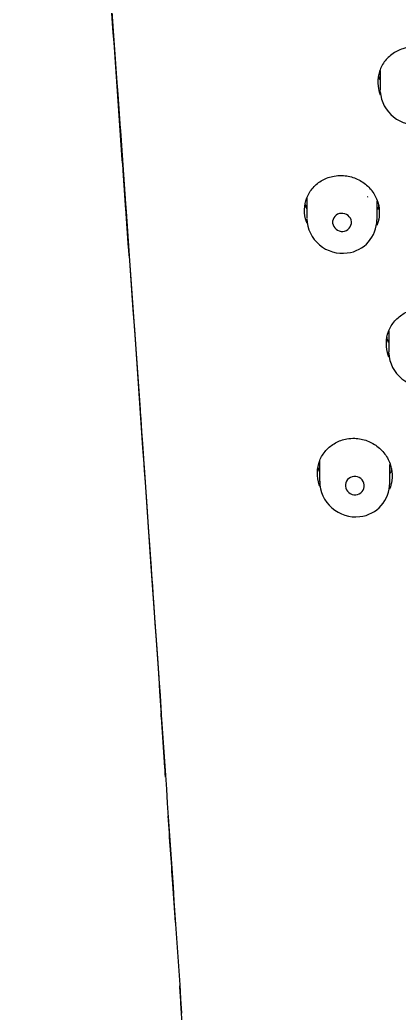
# Model space of a CAD drawing. Header units: millimetres. Extents: x -60 to 7633, y -2614 to 2146.
# Drawn here: x 1334.53 to 1350.75, y -861.07 to -818.55 of the extents above; entities that cross this region are included whole.
import ezdxf

# ---------------------------------------------------------------- set-up
doc = ezdxf.new("R2010")
doc.units = ezdxf.units.MM
doc.layers.get('0').update_dxf_attribs({"color": 250})

msp = doc.modelspace()

# ---------------------------------------------------------------- linework, layer by layer
at = {"linetype": 'Continuous'}
for p, q in [((1349.943, -820.741), (1349.943, -821.553)), ((1346.809, -826.173), (1346.809, -827.049)), ((1349.809, -827.108), (1349.809, -826.318)), ((1339.209, -828.665), (1339.673, -835.238)), ((1350.308, -831.884), (1350.308, -832.759)), ((1347.356, -837.433), (1347.356, -838.315)), ((1350.356, -838.381), (1350.356, -837.587))]:
    msp.add_line(p, q, dxfattribs=at)
for centre, radius, start, end in [((1351.452, -821.527), 1.508, 184.0315, 279.59), ((1348.305, -827.246), 0.411, 83.3148, 126.7893), ((1348.305, -827.253), 0.418, 40.1053, 83.4051), ((1348.333, -827.024), 1.523, 181.6674, 277.7109), ((1348.297, -827.214), 0.387, 174.0131, 219.6819), ((1348.289, -827.219), 0.38, 127.2415, 173.0855), ((1348.371, -827.109), 1.433, 276.6652, 0.035), ((1348.335, -827.225), 0.38, 307.1705, 353.0811), ((1348.328, -827.23), 0.386, 353.9376, 39.7687), ((1348.319, -827.192), 0.418, 220.0166, 263.2914), ((1348.318, -827.198), 0.412, 263.3892, 306.7021), ((1351.822, -832.74), 1.513, 183.0393, 279.1171), ((1348.889, -838.297), 1.531, 180.3602, 276.8703), ((1348.843, -838.484), 0.386, 139.4125, 185.1848), ((1348.852, -838.493), 0.399, 94.5179, 139.2036), ((1348.853, -838.506), 0.412, 50.5337, 94.6297), ((1348.914, -838.387), 1.439, 276.3128, 0.4777), ((1348.862, -838.496), 0.398, 5.3571, 50.5996), ((1348.856, -838.482), 0.399, 185.3364, 230.4176), ((1348.863, -838.474), 0.41, 230.3015, 274.6382), ((1348.865, -838.485), 0.399, 274.5503, 319.3172), ((1348.873, -838.493), 0.387, 319.4514, 5.1304)]:
    msp.add_arc(centre, radius, start, end, dxfattribs=at)
for points, knots in [([(1339.206, -828.649), (1339.198, -828.539), (1339.19, -828.429), (1339.143, -827.759), (1339.083, -826.918), (1339.024, -826.079), (1338.984, -825.519), (1338.964, -825.24), (1338.865, -823.842), (1338.786, -822.726), (1338.549, -819.383), (1338.392, -817.161), (1338.077, -812.73), (1337.92, -810.52), (1337.685, -807.215), (1337.567, -805.564), (1337.45, -803.917), (1337.372, -802.819), (1337.333, -802.27), (1337.138, -799.529), (1336.905, -796.248), (1336.673, -792.978), (1336.557, -791.345), (1336.518, -790.801), (1336.441, -789.713), (1336.248, -786.995), (1336.056, -784.285), (1335.749, -779.957), (1335.519, -776.717), (1335.291, -773.485), (1335.138, -771.332), (1335.062, -770.257), (1334.911, -768.107), (1334.835, -767.033), (1334.683, -764.886), (1334.608, -763.814), (1334.532, -762.742)], [0.6859691, 0.6859691, 0.6859691, 0.6859691, 0.6875, 0.6875, 0.6953125, 0.6992188, 0.6992188, 0.703125, 0.703125, 0.71875, 0.71875, 0.75, 0.75, 0.78125, 0.78125, 0.796875, 0.8046875, 0.8046875, 0.8125, 0.8125, 0.84375, 0.859375, 0.859375, 0.8671875, 0.8671875, 0.875, 0.90625, 0.90625, 0.9375, 0.953125, 0.953125, 0.96875, 0.96875, 0.984375, 0.984375, 1, 1, 1, 1]), ([(1334.542, -762.881), (1334.573, -763.313), (1334.625, -764.05), (1334.707, -765.211), (1334.78, -766.244), (1334.843, -767.148), (1334.897, -767.912), (1334.944, -768.568), (1334.986, -769.163), (1335.027, -769.749), (1335.106, -770.863), (1335.222, -772.51), (1335.509, -776.562), (1335.91, -782.227), (1336.428, -789.521), (1336.911, -796.315), (1337.379, -802.89), (1337.83, -809.237), (1338.286, -815.638), (1338.74, -822.042), (1339.06, -826.55), (1339.209, -828.656), (1339.209, -828.665)], [0.0015909, 0.0015909, 0.0015909, 0.0015909, 0.0202619, 0.0384188, 0.0544708, 0.0684181, 0.0802608, 0.0898664, 0.0987998, 0.1078382, 0.1169815, 0.1503843, 0.1840266, 0.3041776, 0.4114569, 0.51874, 0.6145278, 0.7103176, 0.8061038, 0.9018928, 0.9996462, 1, 1, 1, 1]), ([(1334.546, -762.919), (1335.15, -771.487), (1335.759, -780.1), (1336.992, -797.466), (1337.615, -806.222), (1338.873, -823.937), (1339.508, -832.89), (1340.581, -848.283), (1341.019, -854.656), (1341.448, -861.064)], [0, 0, 0, 0, 0.125, 0.125, 0.25, 0.25, 0.375, 0.375, 0.4622344, 0.4622344, 0.4622344, 0.4622344]), ([(1351.443, -819.715), (1351.264, -819.711), (1351.082, -819.738), (1350.913, -819.792), (1350.743, -819.845), (1350.582, -819.928), (1350.442, -820.033), (1350.302, -820.138), (1350.18, -820.267), (1350.085, -820.411), (1349.99, -820.555), (1349.92, -820.717), (1349.881, -820.884), (1349.842, -821.051), (1349.833, -821.226), (1349.854, -821.397), (1349.869, -821.52), (1349.9, -821.643), (1349.946, -821.761)], [0, 0, 0, 0, 0.0538297, 0.0538297, 0.0538297, 0.1076615, 0.1076615, 0.1076615, 0.1614558, 0.1614558, 0.1614558, 0.2151262, 0.2151262, 0.2151262, 0.2686571, 0.2686571, 0.2686571, 0.3072639, 0.3072639, 0.3072639, 0.3072639]), ([(1346.818, -827.265), (1346.808, -827.241), (1346.799, -827.217), (1346.791, -827.193), (1346.734, -827.027), (1346.707, -826.85), (1346.71, -826.677), (1346.713, -826.506), (1346.747, -826.334), (1346.808, -826.175), (1346.869, -826.017), (1346.96, -825.868), (1347.073, -825.739), (1347.186, -825.611), (1347.324, -825.5), (1347.475, -825.416), (1347.628, -825.331), (1347.799, -825.271), (1347.973, -825.24), (1348.083, -825.22), (1348.197, -825.212), (1348.309, -825.215)], [0.6915217, 0.6915217, 0.6915217, 0.6915217, 0.6994091, 0.6994091, 0.6994091, 0.7530912, 0.7530912, 0.7530912, 0.8063505, 0.8063505, 0.8063505, 0.8594701, 0.8594701, 0.8594701, 0.9127785, 0.9127785, 0.9127785, 0.9664295, 0.9664295, 0.9664295, 1, 1, 1, 1]), ([(1348.309, -825.215), (1348.489, -825.221), (1348.672, -825.256), (1348.841, -825.318), (1349.011, -825.38), (1349.173, -825.471), (1349.313, -825.584), (1349.453, -825.696), (1349.575, -825.833), (1349.67, -825.983), (1349.765, -826.132), (1349.834, -826.299), (1349.872, -826.469), (1349.911, -826.639), (1349.919, -826.817), (1349.897, -826.988), (1349.881, -827.116), (1349.847, -827.243), (1349.798, -827.363)], [0, 0, 0, 0, 0.0540458, 0.0540458, 0.0540458, 0.1080962, 0.1080962, 0.1080962, 0.1620706, 0.1620706, 0.1620706, 0.2158778, 0.2158778, 0.2158778, 0.2695017, 0.2695017, 0.2695017, 0.3095833, 0.3095833, 0.3095833, 0.3095833]), ([(1346.804, -826.639), (1346.799, -826.627), (1346.795, -826.615), (1346.791, -826.603), (1346.77, -826.542), (1346.753, -826.481), (1346.741, -826.418)], [0.69551023, 0.69551023, 0.69551023, 0.69551023, 0.69945198, 0.69945198, 0.69945198, 0.71898196, 0.71898196, 0.71898196, 0.71898196]), ([(1350.318, -832.992), (1350.308, -832.967), (1350.299, -832.942), (1350.291, -832.917), (1350.233, -832.75), (1350.205, -832.572), (1350.208, -832.397), (1350.21, -832.224), (1350.244, -832.049), (1350.306, -831.887), (1350.367, -831.726), (1350.459, -831.574), (1350.572, -831.443), (1350.685, -831.312), (1350.824, -831.199), (1350.976, -831.113), (1351.129, -831.027), (1351.299, -830.965), (1351.474, -830.932), (1351.583, -830.912), (1351.696, -830.902), (1351.808, -830.905)], [0.6907769, 0.6907769, 0.6907769, 0.6907769, 0.6988821, 0.6988821, 0.6988821, 0.7528258, 0.7528258, 0.7528258, 0.8064643, 0.8064643, 0.8064643, 0.8598715, 0.8598715, 0.8598715, 0.9132394, 0.9132394, 0.9132394, 0.9667298, 0.9667298, 0.9667298, 1, 1, 1, 1]), ([(1350.302, -832.362), (1350.298, -832.351), (1350.294, -832.34), (1350.291, -832.329), (1350.269, -832.265), (1350.251, -832.2), (1350.238, -832.134)], [0.69535818, 0.69535818, 0.69535818, 0.69535818, 0.69890995, 0.69890995, 0.69890995, 0.71942062, 0.71942062, 0.71942062, 0.71942062]), ([(1347.363, -838.53), (1347.353, -838.506), (1347.345, -838.481), (1347.336, -838.457), (1347.28, -838.288), (1347.253, -838.107), (1347.257, -837.931), (1347.261, -837.757), (1347.296, -837.583), (1347.359, -837.422), (1347.421, -837.263), (1347.513, -837.113), (1347.626, -836.985), (1347.739, -836.856), (1347.877, -836.746), (1348.028, -836.662), (1348.181, -836.578), (1348.351, -836.518), (1348.524, -836.488), (1348.633, -836.47), (1348.745, -836.462), (1348.856, -836.466)], [0.6923636, 0.6923636, 0.6923636, 0.6923636, 0.7002385, 0.7002385, 0.7002385, 0.7543327, 0.7543327, 0.7543327, 0.8077227, 0.8077227, 0.8077227, 0.8606586, 0.8606586, 0.8606586, 0.9135974, 0.9135974, 0.9135974, 0.966873, 0.966873, 0.966873, 1, 1, 1, 1]), ([(1348.856, -836.466), (1349.037, -836.472), (1349.22, -836.508), (1349.39, -836.572), (1349.56, -836.635), (1349.721, -836.728), (1349.862, -836.843), (1350.002, -836.957), (1350.125, -837.097), (1350.219, -837.25), (1350.314, -837.402), (1350.383, -837.572), (1350.421, -837.746), (1350.459, -837.918), (1350.466, -838.099), (1350.443, -838.273), (1350.427, -838.399), (1350.394, -838.523), (1350.347, -838.641)], [0, 0, 0, 0, 0.0542041, 0.0542041, 0.0542041, 0.1084048, 0.1084048, 0.1084048, 0.162642, 0.162642, 0.162642, 0.2167728, 0.2167728, 0.2167728, 0.2706708, 0.2706708, 0.2706708, 0.3095168, 0.3095168, 0.3095168, 0.3095168]), ([(1347.35, -837.904), (1347.345, -837.891), (1347.341, -837.878), (1347.336, -837.864), (1347.316, -837.804), (1347.3, -837.742), (1347.287, -837.679)], [0.69603595, 0.69603595, 0.69603595, 0.69603595, 0.70032307, 0.70032307, 0.70032307, 0.71961303, 0.71961303, 0.71961303, 0.71961303]), ([(1340.763, -850.964), (1340.75, -850.773), (1340.717, -850.296), (1340.685, -849.819), (1340.645, -849.248), (1340.626, -848.963), (1340.596, -848.528), (1340.585, -848.379), (1340.575, -848.229)], [0.5833166, 0.5833166, 0.5833166, 0.5833166, 0.5859375, 0.58984375, 0.58984375, 0.59375, 0.59375, 0.59580119, 0.59580119, 0.59580119, 0.59580119]), ([(1341.187, -857.187), (1341.15, -856.637), (1341.047, -855.117), (1340.944, -853.598), (1340.877, -852.631)], [0.55499594, 0.55499594, 0.55499594, 0.55499594, 0.5625, 0.5757222, 0.5757222, 0.5757222, 0.5757222]), ([(1345.248, -931.004), (1345.175, -929.013), (1345.099, -927.023), (1344.925, -922.705), (1344.826, -920.377), (1344.62, -915.723), (1344.512, -913.397), (1344.344, -909.907), (1344.287, -908.744), (1344.17, -906.419), (1344.111, -905.256), (1343.991, -902.932), (1343.929, -901.77), (1343.805, -899.446), (1343.742, -898.285), (1343.613, -895.962), (1343.548, -894.801), (1343.417, -892.48), (1343.35, -891.32), (1343.147, -887.841), (1343.009, -885.523), (1342.727, -880.891), (1342.584, -878.577), (1342.401, -875.687), (1342.365, -875.109), (1342.291, -873.953), (1342.254, -873.375), (1342.143, -871.643), (1342.069, -870.488), (1341.844, -867.028), (1341.692, -864.724), (1341.52, -862.136), (1341.5, -861.849), (1341.462, -861.274), (1341.443, -860.986), (1341.406, -860.435), (1341.388, -860.171), (1341.37, -859.907)], [0.2232862, 0.2232862, 0.2232862, 0.2232862, 0.25, 0.25, 0.28125, 0.28125, 0.3125, 0.3125, 0.328125, 0.328125, 0.34375, 0.34375, 0.359375, 0.359375, 0.375, 0.375, 0.390625, 0.390625, 0.40625, 0.40625, 0.4375, 0.4375, 0.46875, 0.46875, 0.4765625, 0.4765625, 0.484375, 0.484375, 0.5, 0.5, 0.53125, 0.53125, 0.5351563, 0.5351563, 0.5390625, 0.5390625, 0.5426522, 0.5426522, 0.5426522, 0.5426522])]:
    msp.add_open_spline(points, degree=3, knots=knots, dxfattribs=at)
for points in [[(1349.868, -820.901), (1349.881, -820.971), (1349.899, -821.042), (1349.922, -821.11)], [(1349.945, -821.63), (1349.944, -821.604), (1349.943, -821.578), (1349.943, -821.552)], [(1349.42, -826.121), (1349.412, -826.13), (1349.405, -826.138), (1349.398, -826.146)], [(1349.885, -826.482), (1349.872, -826.553), (1349.853, -826.622), (1349.83, -826.69)], [(1350.309, -832.818), (1350.308, -832.798), (1350.308, -832.778), (1350.308, -832.757)], [(1339.673, -835.238), (1339.674, -835.257), (1339.828, -837.452), (1340.134, -841.824)], [(1350.432, -837.757), (1350.419, -837.828), (1350.401, -837.899), (1350.378, -837.967)], [(1340.134, -841.824), (1340.139, -841.896), (1340.288, -844.035), (1340.579, -848.241)]]:
    msp.add_open_spline(points, degree=3, dxfattribs=at)

doc.saveas('drawing.dxf')
